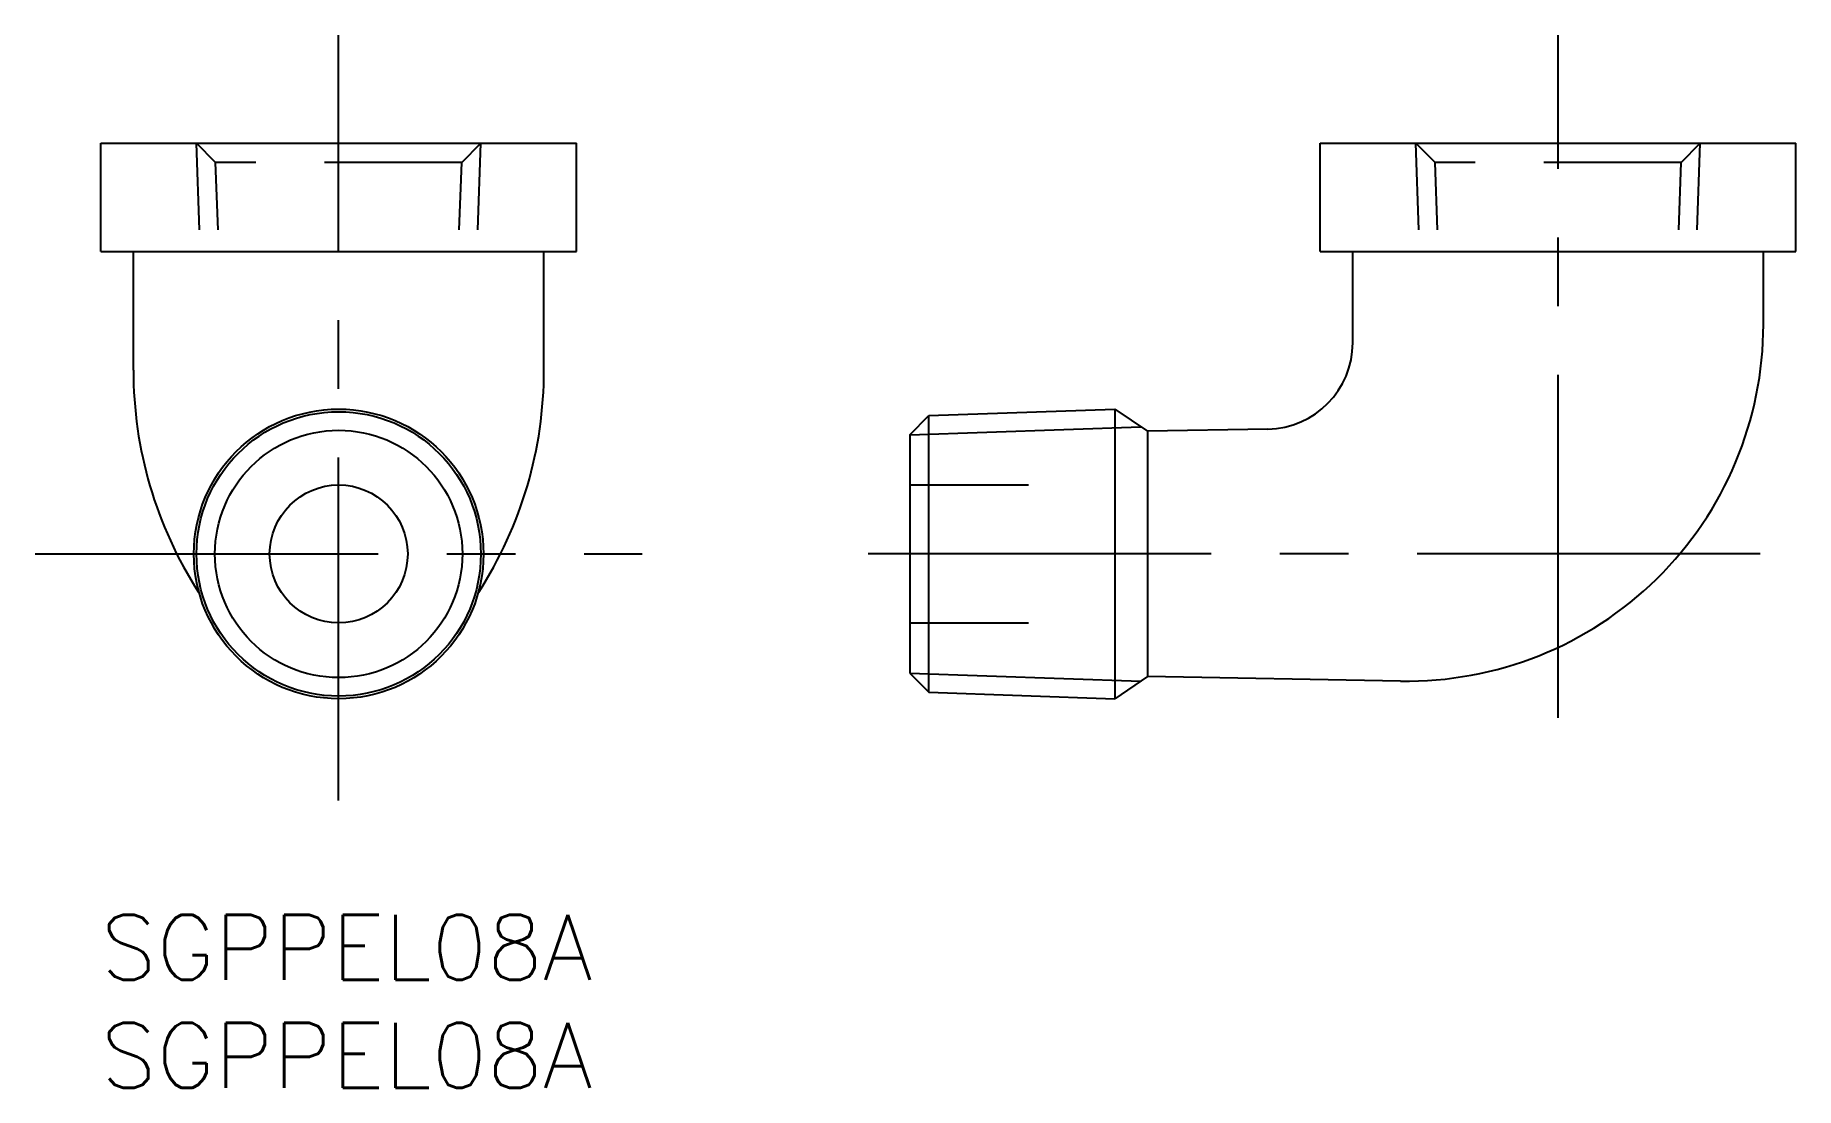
# Model space of a CAD drawing. Extents: x -3 to 78.4, y -8 to 40.7.
import ezdxf

# ---------------------------------------------------------------- set-up
doc = ezdxf.new("R2010")
doc.units = 0
doc.header["$LTSCALE"] = 0.5
doc.linetypes.add('CENTER', pattern=[50.8, 31.75, -6.35, 6.35, -6.35])
doc.linetypes.add('DASHED', pattern=[19.05, 12.7, -6.35])
for name, color, linetype in [('MSM_CENTER', 1, 'CENTER'), ('MSM_CONTINUOUS', 7, 'CONTINUOUS'), ('MSM_DASHED', 4, 'DASHED'), ('MSM_NARROW', 5, 'CONTINUOUS'), ('MSM_PART_NUMBER', 7, 'CONTINUOUS')]:
    doc.layers.add(name, color=color, linetype=linetype)
doc.styles.get("Standard").update_dxf_attribs({"font": 'txt.shx', "height": 3, "bigfont": 'bigfont.shx'})

# ---------------------------------------------------------------- blocks, each defined once
blk = doc.blocks.new('*U5')
at = {"layer": 'MSM_PART_NUMBER'}
blk.add_text('SGPPEL08A', height=3, dxfattribs=at).set_placement((0, -3))
blk = doc.blocks.new('*U6')
at = {"layer": 'MSM_PART_NUMBER'}
blk.add_text('SGPPEL08A', height=3, dxfattribs=at).set_placement((0, -8))

msp = doc.modelspace()

# ---------------------------------------------------------------- linework, layer by layer
at = {"layer": 'MSM_CENTER'}
for p, q in [((11, 5.289), (11, 40.7)), ((67.424, 9.118), (67.424, 40.7)), ((-3.041, 16.7), (25.041, 16.7)), ((76.78, 16.7), (32.424, 16.7))]:
    msp.add_line(p, q, dxfattribs=at)
at = {"layer": 'MSM_CONTINUOUS'}
for p, q in [((0, 35.7), (22, 35.7)), ((0, 30.7), (0, 35.7)), ((22, 30.7), (22, 35.7)), ((56.424, 35.7), (78.424, 35.7)), ((56.424, 30.7), (56.424, 35.7)), ((78.424, 30.7), (78.424, 35.7)), ((0, 30.7), (22, 30.7)), ((1.5, 25.2), (1.5, 30.7)), ((20.5, 25.2), (20.5, 30.7)), ((56.424, 30.7), (78.424, 30.7)), ((57.924, 26.472), (57.924, 30.7)), ((76.924, 27.318), (76.924, 30.7)), ((37.424, 22.213), (38.311, 23.1)), ((38.311, 23.1), (46.914, 23.4)), ((38.311, 10.3), (38.311, 23.1)), ((46.914, 23.4), (46.914, 10)), ((46.914, 23.4), (48.424, 22.375)), ((37.424, 22.213), (37.424, 11.187)), ((53.994, 22.472), (48.424, 22.375)), ((48.424, 22.375), (48.424, 11.025)), ((37.424, 11.187), (38.311, 10.3)), ((48.424, 11.025), (46.914, 10)), ((60.136, 10.821), (48.424, 11.025)), ((38.311, 10.3), (46.914, 10))]:
    msp.add_line(p, q, dxfattribs=at)
for radius in [6.7, 6.579, 3.193]:
    msp.add_circle((11, 16.7), radius, dxfattribs=at)
for centre, radius, start, end in [((60.424, 27.318), 16.5, 268.99999, 0.00002), ((53.924, 26.472), 4, 270.99998, 0.00002), ((20.5, 25.2), 19, 180, 212.70541), ((1.5, 25.2), 19, 327.29459, 0)]:
    msp.add_arc(centre, radius, start, end, dxfattribs=at)
at = {"layer": 'MSM_DASHED'}
for p, q in [((5.308, 34.813), (4.421, 35.7)), ((4.561, 31.7), (4.421, 35.7)), ((16.692, 34.813), (17.579, 35.7)), ((17.439, 31.7), (17.579, 35.7)), ((60.986, 31.7), (60.846, 35.7)), ((61.733, 34.813), (60.846, 35.7)), ((73.116, 34.813), (74.003, 35.7)), ((73.863, 31.7), (74.003, 35.7)), ((16.692, 34.813), (5.308, 34.813)), ((5.417, 31.7), (5.308, 34.813)), ((16.583, 31.7), (16.692, 34.813)), ((61.842, 31.7), (61.733, 34.813)), ((73.116, 34.813), (61.733, 34.813)), ((73.007, 31.7), (73.116, 34.813)), ((37.424, 19.893), (42.924, 19.893)), ((37.424, 13.507), (42.924, 13.507))]:
    msp.add_line(p, q, dxfattribs=at)
at = {"layer": 'MSM_NARROW'}
for p, q in [((37.424, 22.213), (48.113, 22.586)), ((37.424, 11.187), (48.113, 10.814))]:
    msp.add_line(p, q, dxfattribs=at)
msp.add_circle((11, 16.7), 5.723, dxfattribs=at)

# ---------------------------------------------------------------- block references
at = {"layer": 'MSM_CONTINUOUS'}
for name in ['*U5', '*U6']:
    msp.add_blockref(name, (0, 0), dxfattribs=at)

doc.saveas('drawing.dxf')
